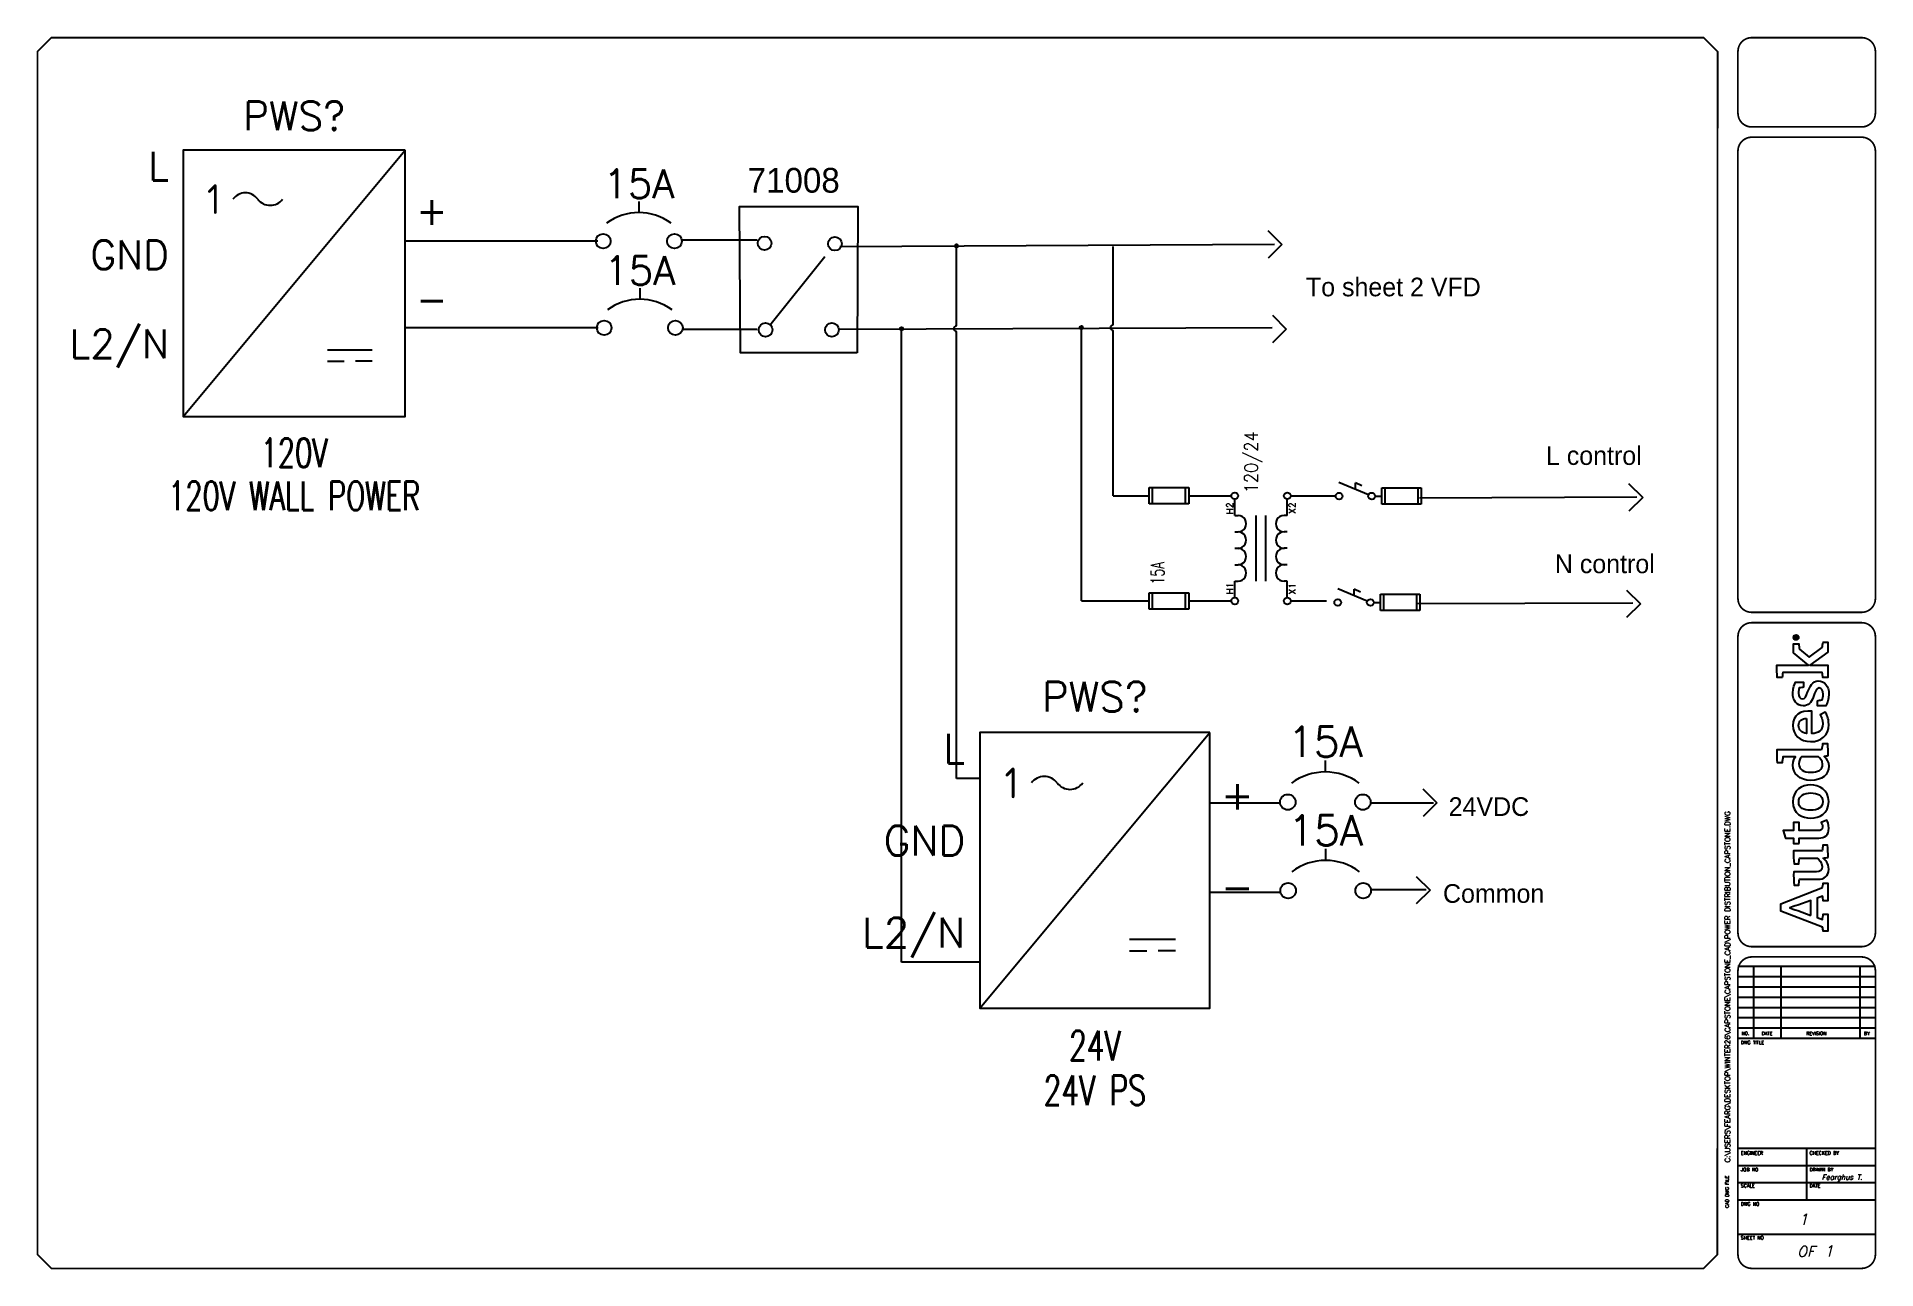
# Model space of a CAD drawing. Header units: inches. Extents: x 0 to 33.5, y 0 to 22.4.
import ezdxf
from ezdxf.enums import TextEntityAlignment as Align

# ---------------------------------------------------------------- set-up
doc = ezdxf.new("R2010")
doc.units = ezdxf.units.IN
doc.header["$MEASUREMENT"] = 0
for name, color, linetype in [('DESC', 150, 'Continuous'), ('LAYER_1', 160, 'Continuous'), ('MISC', 7, 'Continuous'), ('SYMS', 7, 'Continuous'), ('TAGS', 150, 'Continuous'), ('TERMS', 123, 'Continuous'), ('TITLE', 7, 'Continuous'), ('WIRES', 7, 'Continuous')]:
    doc.layers.add(name, color=color, linetype=linetype)
doc.styles.add('ITALIC', font='ITALIC')
doc.styles.add('SIMPLEX', font='SIMPLEX')
doc.styles.add('WD', font='romans.shx')
doc.styles.add('WD_IEC', font='isocp2.shx', dxfattribs={"width": 0.9, "height": 4})

# ---------------------------------------------------------------- blocks, each defined once
blk = doc.blocks.new('AI9-BLK2')
at = {"layer": 'LAYER_1', "color": 7}
blk.add_circle((0, 0), 2.03, dxfattribs=at)
blk.add_open_spline([(1.7, 0), (1.7, -1), (1, -1.8), (0, -1.8), (-1, -1.8), (-1.7, -1), (-1.7, 0), (-1.7, 1), (-1, 1.8), (0, 1.8), (1, 1.8), (1.7, 1), (1.7, 0)], degree=3, knots=[0, 0, 0, 0, 1, 1, 1, 2, 2, 2, 3, 3, 3, 4, 4, 4, 4], dxfattribs=at)
blk = doc.blocks.new('AI9-BLK1')
at = {"layer": 'LAYER_1', "color": 7}
for points, knots in [([(0.7, -1.1), (0.7, -1.1), (0.2, -0.4), (0.2, -0.4), (0.1, -0.2), (0, -0.2), (-0.1, -0.1), (0.3, 0), (0.5, 0.2), (0.5, 0.5), (0.5, 0.8), (0.3, 1.1), (-0.2, 1.1), (-0.2, 1.1), (-0.8, 1.1), (-0.8, 1.1), (-0.8, 1.1), (-0.8, -1.1), (-0.8, -1.1), (-0.8, -1.1), (-0.5, -1.1), (-0.5, -1.1), (-0.5, -1.1), (-0.5, -0.1), (-0.5, -0.1), (-0.4, -0.1), (-0.3, -0.2), (-0.2, -0.3), (-0.2, -0.3), (0.3, -1.1), (0.3, -1.1), (0.3, -1.1), (0.7, -1.1), (0.7, -1.1)], [0, 0, 0, 0, 1, 1, 1, 2, 2, 2, 3, 3, 3, 4, 4, 4, 5, 5, 5, 6, 6, 6, 7, 7, 7, 8, 8, 8, 9, 9, 9, 10, 10, 10, 11, 11, 11, 11]), ([(0.2, 0.5), (0.2, 0.2), (-0.1, 0.1), (-0.3, 0.1), (-0.3, 0.1), (-0.5, 0.1), (-0.5, 0.1), (-0.5, 0.1), (-0.5, 0.8), (-0.5, 0.8), (-0.5, 0.8), (-0.2, 0.8), (-0.2, 0.8), (0.1, 0.8), (0.2, 0.7), (0.2, 0.5)], [0, 0, 0, 0, 1, 1, 1, 2, 2, 2, 3, 3, 3, 4, 4, 4, 5, 5, 5, 5])]:
    blk.add_open_spline(points, degree=3, knots=knots, dxfattribs=at)
blk = doc.blocks.new('LOGO')
for points, knots in [([(35.2, 4.3), (35.2, 4.3), (22.1, 38.1), (22.1, 38.1), (22.1, 38.1), (16.1, 38.1), (16.1, 38.1), (16.1, 38.1), (3.2, 4.3), (3.2, 4.3), (2.2, 4.2), (0.9, 4), (0, 3.7), (0, 3.7), (0, 0), (0, 0), (0, 0), (13.7, 0), (13.7, 0), (13.7, 0), (13.7, 3.7), (13.7, 3.7), (12.4, 4), (10.9, 4.3), (9.5, 4.4), (9.5, 4.4), (11.1, 8.8), (11.1, 8.8), (11.1, 8.8), (26.8, 8.8), (26.8, 8.8), (26.8, 8.8), (28.4, 4.3), (28.4, 4.3), (27, 4.2), (25.8, 4), (24.5, 3.7), (24.5, 3.7), (24.5, 0), (24.5, 0), (24.5, 0), (38.7, 0), (38.7, 0), (38.7, 0), (38.7, 3.7), (38.7, 3.7), (37.9, 3.9), (36, 4.3), (35.2, 4.3)], [0, 0, 0, 0, 1, 1, 1, 2, 2, 2, 3, 3, 3, 4, 4, 4, 5, 5, 5, 6, 6, 6, 7, 7, 7, 8, 8, 8, 9, 9, 9, 10, 10, 10, 11, 11, 11, 12, 12, 12, 13, 13, 13, 14, 14, 14, 15, 15, 15, 16, 16, 16, 16]), ([(12.8, 13.8), (12.8, 13.8), (16.6, 24.3), (16.6, 24.3), (17.8, 27.5), (18.2, 28.8), (18.8, 30.9), (18.8, 30.9), (18.9, 30.9), (18.9, 30.9), (19.6, 28.9), (20, 27.5), (21.1, 24.3), (21.1, 24.3), (24.9, 13.8), (24.9, 13.8), (24.9, 13.8), (12.8, 13.8), (12.8, 13.8)], [0, 0, 0, 0, 1, 1, 1, 2, 2, 2, 3, 3, 3, 4, 4, 4, 5, 5, 5, 6, 6, 6, 6]), ([(70.8, 23.1), (70.8, 23.1), (70.8, 27.7), (70.8, 27.7), (70.8, 27.7), (75.3, 27.7), (75.3, 27.7), (75.3, 27.7), (75.3, 34.3), (75.3, 34.3), (75.3, 34.3), (81.3, 36.2), (81.3, 36.2), (81.3, 36.2), (81.3, 27.7), (81.3, 27.7), (81.3, 27.7), (88, 27.7), (88, 27.7), (88, 27.7), (88, 23.1), (88, 23.1), (88, 23.1), (81.3, 23.1), (81.3, 23.1), (81.3, 23.1), (81.3, 8.4), (81.3, 8.4), (81.3, 5.6), (82.1, 4.3), (84.3, 4.3), (86, 4.3), (87.5, 5.1), (88, 5.5), (88, 5.5), (89.7, 0.9), (89.7, 0.9), (88.7, 0.3), (86.5, -0.7), (83.2, -0.7), (77.6, -0.7), (75.3, 2.4), (75.3, 7.4), (75.3, 7.4), (75.3, 23.1), (75.3, 23.1), (75.3, 23.1), (70.8, 23.1), (70.8, 23.1)], [0, 0, 0, 0, 1, 1, 1, 2, 2, 2, 3, 3, 3, 4, 4, 4, 5, 5, 5, 6, 6, 6, 7, 7, 7, 8, 8, 8, 9, 9, 9, 10, 10, 10, 11, 11, 11, 12, 12, 12, 13, 13, 13, 14, 14, 14, 15, 15, 15, 16, 16, 16, 16]), ([(147.1, 4.7), (147.1, 5.4), (147, 6.1), (147, 6.9), (147, 6.9), (147, 41.1), (147, 41.1), (143.4, 41.2), (139.3, 41), (136.1, 40.7), (136.1, 40.7), (136.1, 37), (136.1, 37), (137.7, 36.8), (139.6, 36.6), (141, 36.4), (141, 36.4), (141, 36.4), (141, 36.4), (141, 36.4), (141, 26.2), (141, 26.2), (140, 27.1), (138, 28.4), (134.3, 28.4), (127.3, 28.4), (122, 22.6), (122, 13.8), (122, 4.5), (126.6, -0.7), (133.4, -0.7), (137.1, -0.7), (139.6, 1.1), (141.3, 3.1), (141.3, 2.1), (141.6, 0.6), (141.8, 0), (145.2, -0.2), (148.7, 0.1), (151.7, 0.4), (151.7, 0.4), (151.7, 4.1), (151.7, 4.1), (150.2, 4.2), (148.4, 4.5), (147.1, 4.7)], [0, 0, 0, 0, 1, 1, 1, 2, 2, 2, 3, 3, 3, 4, 4, 4, 5, 5, 5, 6, 6, 6, 7, 7, 7, 8, 8, 8, 9, 9, 9, 10, 10, 10, 11, 11, 11, 12, 12, 12, 13, 13, 13, 14, 14, 14, 15, 15, 15, 15]), ([(229.4, 4.6), (229.4, 4.6), (221.5, 15.2), (221.5, 15.2), (221.5, 15.2), (228, 23), (228, 23), (229.4, 23.1), (231.3, 23.3), (232.4, 23.6), (232.4, 23.6), (232.4, 27.7), (232.4, 27.7), (232.4, 27.7), (225, 27.7), (225, 27.7), (225, 27.7), (215.2, 15.6), (215.2, 15.6), (215.2, 15.6), (215.2, 41.2), (215.2, 41.2), (211.8, 41.3), (208.2, 41.2), (205.1, 40.9), (205.1, 40.9), (205.1, 36.9), (205.1, 36.9), (206.5, 36.8), (208, 36.6), (209.1, 36.5), (209.1, 36.5), (209.1, 4.5), (209.1, 4.5), (207.8, 4.4), (206.3, 4.2), (205.1, 4), (205.1, 4), (205.1, 0), (205.1, 0), (205.1, 0), (215.2, 0), (215.2, 0), (215.2, 0), (215.2, 14.5), (215.2, 14.5), (215.2, 14.5), (225.6, 0), (225.6, 0), (225.6, 0), (233.7, 0), (233.7, 0), (233.7, 0), (233.7, 3.8), (233.7, 3.8), (232.2, 4.2), (230.6, 4.4), (229.4, 4.6)], [0, 0, 0, 0, 1, 1, 1, 2, 2, 2, 3, 3, 3, 4, 4, 4, 5, 5, 5, 6, 6, 6, 7, 7, 7, 8, 8, 8, 9, 9, 9, 10, 10, 10, 11, 11, 11, 12, 12, 12, 13, 13, 13, 14, 14, 14, 15, 15, 15, 16, 16, 16, 17, 17, 17, 18, 18, 18, 19, 19, 19, 19]), ([(59.7, -0.1), (59.5, 0.6), (59.2, 2.6), (59.1, 3.8), (57.8, 2), (54.9, -0.7), (50.2, -0.7), (44.2, -0.7), (42, 3.1), (42, 8.1), (42, 8.1), (42, 22.9), (42, 22.9), (40.6, 23.2), (38.8, 23.4), (37.3, 23.5), (37.3, 23.5), (37.3, 27.3), (37.3, 27.3), (40.3, 27.6), (44.4, 27.8), (48, 27.6), (48, 27.6), (48, 9.3), (48, 9.3), (48, 6.2), (49.1, 4.5), (52.3, 4.5), (55.8, 4.5), (58.4, 7.9), (59, 8.6), (59, 8.6), (59, 23), (59, 23), (57.8, 23.2), (56, 23.4), (54.6, 23.5), (54.6, 23.5), (54.6, 27.3), (54.6, 27.3), (57.6, 27.7), (61.5, 27.8), (65, 27.7), (65, 27.7), (65, 4.6), (65, 4.6), (66.3, 4.4), (68.1, 4.2), (69.6, 4.1), (69.6, 4.1), (69.6, 0.3), (69.6, 0.3), (66.7, 0), (63, -0.2), (59.7, -0.1)], [0, 0, 0, 0, 1, 1, 1, 2, 2, 2, 3, 3, 3, 4, 4, 4, 5, 5, 5, 6, 6, 6, 7, 7, 7, 8, 8, 8, 9, 9, 9, 10, 10, 10, 11, 11, 11, 12, 12, 12, 13, 13, 13, 14, 14, 14, 15, 15, 15, 16, 16, 16, 17, 17, 17, 18, 18, 18, 18]), ([(104.8, -0.7), (95.2, -0.7), (91.4, 7), (91.4, 13.8), (91.4, 20.6), (95.1, 28.4), (104.6, 28.4), (114.1, 28.4), (118.3, 20.8), (118.3, 14), (118.3, 7.2), (114.2, -0.7), (104.8, -0.7)], [0, 0, 0, 0, 1, 1, 1, 2, 2, 2, 3, 3, 3, 4, 4, 4, 4]), ([(104.5, 23.6), (99.6, 23.6), (97.8, 19.5), (97.8, 14), (97.8, 8.5), (99.9, 4.1), (104.8, 4.1), (109.8, 4.1), (111.8, 8.2), (111.8, 13.8), (111.8, 19.3), (109.5, 23.6), (104.5, 23.6)], [0, 0, 0, 0, 1, 1, 1, 2, 2, 2, 3, 3, 3, 4, 4, 4, 4]), ([(141, 7.6), (140.3, 6.7), (138.2, 4.3), (135, 4.3), (130.5, 4.3), (128.5, 8.1), (128.5, 13.8), (128.5, 19.6), (130.9, 23.5), (135.4, 23.5), (138.3, 23.5), (139.9, 22.3), (141, 21.3), (141, 21.3), (141, 7.6), (141, 7.6)], [0, 0, 0, 0, 1, 1, 1, 2, 2, 2, 3, 3, 3, 4, 4, 4, 5, 5, 5, 5]), ([(167.6, 4.1), (171.4, 4.1), (173.8, 5.5), (175, 6.2), (175, 6.2), (177.1, 2.1), (177.1, 2.1), (175.5, 1.1), (172.6, -0.7), (167.2, -0.7), (158.2, -0.7), (153.3, 5.5), (153.3, 14), (153.3, 22.5), (158.9, 28.4), (166.4, 28.4), (174.6, 28.4), (178.7, 22.5), (177.9, 12.9), (177.9, 12.9), (159.8, 12.9), (159.8, 12.9), (160, 7.9), (162.3, 4.1), (167.6, 4.1)], [0, 0, 0, 0, 1, 1, 1, 2, 2, 2, 3, 3, 3, 4, 4, 4, 5, 5, 5, 6, 6, 6, 7, 7, 7, 8, 8, 8, 8]), ([(172, 17.3), (171.9, 20.8), (170.4, 23.7), (166.3, 23.7), (162.6, 23.7), (160.6, 21.2), (159.9, 17.3), (159.9, 17.3), (172, 17.3), (172, 17.3)], [0, 0, 0, 0, 1, 1, 1, 2, 2, 2, 3, 3, 3, 3]), ([(193.3, 16.4), (190.2, 17.6), (187.8, 18.3), (187.8, 20.5), (187.8, 22.6), (189.9, 23.7), (192.6, 23.7), (194.1, 23.7), (195.6, 23.5), (196.8, 23.1), (196.9, 21.9), (197.1, 20.1), (197.3, 19.6), (197.3, 19.6), (201.3, 19.6), (201.3, 19.6), (201.3, 19.6), (201.3, 26.1), (201.3, 26.1), (200.2, 26.8), (197.1, 28.4), (192.4, 28.4), (186.5, 28.4), (182.2, 25), (182.2, 20.1), (182.2, 15.7), (184.9, 13.4), (189.1, 11.9), (193.4, 10.4), (196.7, 9.3), (196.7, 7.2), (196.7, 5.1), (195, 3.9), (191.4, 3.9), (189.9, 3.9), (188.1, 4.1), (187, 4.6), (186.9, 5.9), (186.6, 7.8), (186.3, 8.4), (186.3, 8.4), (182.3, 8.4), (182.3, 8.4), (182.3, 8.4), (182.3, 1.6), (182.3, 1.6), (182.3, 1.6), (182.3, 1.6), (182.3, 1.6), (184.1, 0.5), (187.5, -0.8), (191.8, -0.8), (198.3, -0.8), (202.4, 2.6), (202.4, 7.8), (202.4, 12.5), (197.8, 14.6), (193.3, 16.4)], [0, 0, 0, 0, 1, 1, 1, 2, 2, 2, 3, 3, 3, 4, 4, 4, 5, 5, 5, 6, 6, 6, 7, 7, 7, 8, 8, 8, 9, 9, 9, 10, 10, 10, 11, 11, 11, 12, 12, 12, 13, 13, 13, 14, 14, 14, 15, 15, 15, 16, 16, 16, 17, 17, 17, 18, 18, 18, 19, 19, 19, 19])]:
    blk.add_open_spline(points, degree=3, knots=knots)
for name, p in [('AI9-BLK2', (237.6, 25.7)), ('AI9-BLK1', (237.8, 25.7))]:
    blk.add_blockref(name, p)
blk = doc.blocks.new('NO_NUM_acade_title')
at = {"layer": 'TITLE'}
for p, q in [((30.594, 22.177), (30.594, 20.781)), ((30.969, 5.531), (33.469, 5.531)), ((31.25, 5.531), (31.25, 4.219)), ((31.75, 5.531), (31.75, 4.219)), ((33.188, 5.531), (33.188, 4.219)), ((30.969, 5.344), (33.469, 5.344)), ((30.969, 5.156), (33.469, 5.156)), ((30.969, 4.969), (33.469, 4.969)), ((30.969, 4.781), (33.469, 4.781)), ((30.969, 4.594), (33.469, 4.594)), ((30.969, 4.406), (33.469, 4.406)), ((30.969, 4.219), (33.469, 4.219)), ((30.594, 0.281), (30.594, 2.214)), ((30.969, 2.219), (33.469, 2.219)), ((32.219, 1.281), (32.219, 2.219)), ((30.969, 1.906), (33.469, 1.906)), ((30.969, 1.594), (33.469, 1.594)), ((30.969, 1.281), (33.469, 1.281)), ((30.969, 0.656), (33.469, 0.656))]:
    blk.add_line(p, q, dxfattribs=at)
at = {"layer": 'TITLE', "const_width": 0.0312}
blk.add_lwpolyline([(30.594, 0.281), (30.594, 22.177), (30.344, 22.427), (0.281, 22.427), (0.031, 22.177), (0.031, 0.281), (0.281, 0.031), (30.344, 0.031)], close=True, dxfattribs=at)
for points in [[(31.219, 22.427, 0.414214), (30.969, 22.177, 0.414214)], [(33.469, 22.177, 0.414214), (33.219, 22.427, 0.414214)], [(30.969, 21.052, 0.414214), (31.219, 20.802, 0.414214)], [(33.219, 20.802, 0.414214), (33.469, 21.052, 0.414214)], [(31.219, 20.615, 0.414214), (30.969, 20.365, 0.414214)], [(33.469, 20.365, 0.414214), (33.219, 20.615, 0.414214)], [(30.969, 12.219, 0.414214), (31.219, 11.969, 0.414214)], [(33.219, 11.969, 0.414214), (33.469, 12.219, 0.414214)], [(31.219, 11.781, 0.414214), (30.969, 11.531, 0.414214)], [(33.469, 11.531, 0.414214), (33.219, 11.781, 0.414214)], [(30.969, 6.135, 0.414214), (31.219, 5.885, 0.414214)], [(33.219, 5.885, 0.414214), (33.469, 6.135, 0.414214)], [(31.219, 5.698, 0.414214), (30.969, 5.448, 0.414214)], [(33.469, 5.448, 0.414214), (33.219, 5.698, 0.414214)], [(30.969, 0.281, 0.414214), (31.219, 0.031, 0.414214)], [(33.219, 0.031, 0.414214), (33.469, 0.281, 0.414214)]]:
    blk.add_lwpolyline(points, format="xyb", dxfattribs=at)
for points in [[(33.219, 22.427), (31.219, 22.427)], [(30.969, 22.177), (30.969, 21.052)], [(33.469, 22.177), (33.469, 21.052)], [(33.219, 20.802), (31.219, 20.802)], [(33.219, 20.615), (31.219, 20.615)], [(30.969, 20.365), (30.969, 12.219)], [(33.469, 20.365), (33.469, 12.219)], [(31.219, 11.969), (33.219, 11.969)], [(31.219, 11.781), (33.219, 11.781)], [(31.219, 5.885), (33.219, 5.885)], [(31.219, 5.698), (33.219, 5.698)], [(30.969, 5.448), (30.969, 0.281)], [(33.469, 5.448), (33.469, 0.281)], [(31.219, 0.031), (33.219, 0.031)]]:
    blk.add_lwpolyline(points, dxfattribs=at)
at = {"layer": 'TITLE', "color": 7, "const_width": 0.0312}
for points in [[(30.969, 11.531), (30.969, 6.135)], [(33.469, 11.531), (33.469, 6.135)]]:
    blk.add_lwpolyline(points, dxfattribs=at)
at = {"xscale": 0.02250000000000085, "yscale": 0.02250000000000085, "zscale": 0.02250000000000085, "rotation": 90}
blk.add_blockref('LOGO', (32.605, 6.167), dxfattribs=at)
at = {"layer": 'TITLE', "color": 1, "style": 'SIMPLEX'}
for s, p in [('DWG TITLE', (31.021, 4.109)), ('ENGINEER', (31.021, 2.099)), ('CHECKED BY', (32.271, 2.099)), ('JOB NO', (31.021, 1.797)), ('DRAWN BY', (32.271, 1.797)), ('SCALE', (31.021, 1.505)), ('DATE', (32.271, 1.505)), ('DWG NO', (31.021, 1.172)), ('SHEET NO', (31.021, 0.557))]:
    blk.add_text(s, height=0.0625, dxfattribs=at).set_placement(p)
at = {"layer": 'TITLE', "color": 1}
for s, height, style, p in [('NO.', 0.0625, 'SIMPLEX', (31.104, 4.307)), ('DATE', 0.0625, 'SIMPLEX', (31.5, 4.307)), ('REVISION', 0.0625, 'SIMPLEX', (32.396, 4.307)), ('BY', 0.0625, 'SIMPLEX', (33.313, 4.307)), ('OF', 0.1875, 'ITALIC', (32.208, 0.339))]:
    blk.add_text(s, height=height, dxfattribs=dict(at, style=style)).set_placement(p, align=Align.MIDDLE)
at = {"layer": 'TITLE', "color": 1, "style": 'SIMPLEX'}
blk.add_text('CAD DWG FILE', height=0.0625, rotation=90, dxfattribs=at).set_placement((30.802, 1.13))
at = {"layer": 'TITLE', "color": 1, "style": 'ITALIC'}
for tag, height, p in [('TITLE#1', 0.125, (32.156, 3.406)), ('TITLE#2', 0.125, (32.156, 3.204)), ('TITLE#3', 0.125, (32.156, 3.001)), ('TITLE#4', 0.125, (32.156, 2.799)), ('DWG#', 0.2, (32.156, 0.826))]:
    blk.add_attdef(tag, text='', height=height, dxfattribs=at).set_placement(p, align=Align.CENTER)
at = {"layer": 'TITLE', "color": 1, "style": 'SIMPLEX'}
blk.add_attdef('CAD#', (30.826, 1.958), '', height=0.0938, rotation=90, dxfattribs=at)
at = {"layer": 'TITLE', "color": 1}
for tag, p, height, style in [('ENGINEER', (31.237, 1.958), 0.0938, 'ITALIC'), ('CHKDBY', (32.424, 1.958), 0.0938, 'ITALIC'), ('JOB#', (31.464, 1.644), 0.0938, 'SIMPLEX'), ('DRAWNBY', (32.494, 1.644), 0.0938, 'ITALIC'), ('SCALE', (31.353, 1.344), 0.0938, 'SIMPLEX'), ('DATE', (32.408, 1.344), 0.0938, 'SIMPLEX'), ('SHTS', (32.532, 0.25), 0.2, 'ITALIC')]:
    blk.add_attdef(tag, p, '', height=height, dxfattribs=dict(at, style=style))
at = {"layer": 'TITLE', "color": 1, "style": 'ITALIC'}
blk.add_attdef('SH#', text='', height=0.2, dxfattribs=at).set_placement((31.881, 0.25), align=Align.RIGHT)
at = {"layer": 'TITLE', "color": 7, "flags": 9}
blk.add_attdef('WD_TB', (31.219, 0.031), '', height=0.125, dxfattribs=at)
blk = doc.blocks.new('HCB1')
blk.add_line((0, 0.1727), (0, 0.1265))
for centre in [(-0.1553, 0), (0.1553, 0)]:
    blk.add_circle(centre, 0.0322)
blk.add_arc((0, -0.1094), 0.2344, 53.1301, 126.8699)
at = {"style": 'WD', "width": 0.7}
for tag, p in [('INST', (0, 0.8258)), ('LOC', (0, 0.6562)), ('DESC1', (0, 0.5)), ('DESC2', (0, 0.3438)), ('RATING1', (0, -0.1875)), ('XREF', (0, -0.3438))]:
    blk.add_attdef(tag, text='', height=0.125, dxfattribs=at).set_placement(p, align=Align.CENTER)
at = {"style": 'WD'}
blk.add_attdef('TAG1', text='', height=0.125, dxfattribs=at).set_placement((0, 0.1875), align=Align.CENTER)
for tag, p in [('X2LINK', (0, 0.2188)), ('X8LINK', (0, 0))]:
    blk.add_attdef(tag, p, '', height=0.01, dxfattribs=at)
for tag, p, height, flags in [('FAMILY', (0.2047, 0.1523), 0.01, 9), ('CONTACT', (0.2047, 0.1326), 0.01, 9), ('X4TERM01', (-0.1875, 0), 0.0125, 1), ('X1TERM02', (0.1875, 0), 0.0125, 1)]:
    blk.add_attdef(tag, p, '', height=height, dxfattribs=dict(at, flags=flags))
at = {"linetype": 'Continuous', "style": 'WD', "flags": 9}
for tag, p in [('MFG', (0.2278, 0.0887)), ('CAT', (0.2297, 0.1082)), ('ASSYCODE', (0.2188, 0.0625))]:
    blk.add_attdef(tag, text='', height=0.01, dxfattribs=at).set_placement(p, align=Align.CENTER)
at = {"linetype": 'Continuous', "style": 'WD', "flags": 8}
blk.add_attdef('TERM01', text='', height=0.125, dxfattribs=at).set_placement((-0.25, -0.0314), align=Align.TOP_RIGHT)
blk.add_attdef('TERM02', text='', height=0.125, dxfattribs=at).set_placement((0.25, -0.0314), align=Align.TOP_LEFT)
blk = doc.blocks.new('HPW1_1PH')
for p, q in [((0, -0.9674), (0.9674, 0.1935)), ((0.6293, -0.6769), (0.823, -0.6769)), ((0.6293, -0.7253), (0.702, -0.7253)), ((0.823, -0.7253), (0.7504, -0.7253))]:
    blk.add_line(p, q)
blk.add_lwpolyline([(0.9674, 0.1935), (0, 0.1935), (0, -0.9674), (0.9674, -0.9674)], close=True)
for centre, start, end in [((0.2709, -0.0598), 36.8699, 143.1301), ((0.3793, 0.0214), 216.8699, 323.1301)]:
    blk.add_arc(centre, 0.0677, start, end)
at = {"style": 'WD_IEC'}
blk.add_text('1', height=0.13, dxfattribs=at).set_placement((0.1625, -0.0192), align=Align.MIDDLE_RIGHT)
at = {"style": 'WD', "width": 0.7}
for tag, p in [('INST', (0.4837, 0.6562)), ('LOC', (0.4837, 0.4688)), ('RATING1', (0.4837, -1.1875)), ('DESC1', (0.4837, -1.375)), ('DESC2', (0.4837, -1.5625)), ('DESC3', (0.4837, -1.75))]:
    blk.add_attdef(tag, text='', height=0.125, dxfattribs=at).set_placement(p, align=Align.CENTER)
at = {"style": 'WD'}
blk.add_attdef('TAG1', text='', height=0.125, dxfattribs=at).set_placement((0.4837, 0.2812), align=Align.CENTER)
at = {"style": 'WD', "flags": 8}
for tag, p in [('TERM01', (-0.0619, 0.0619)), ('TERM02', (-0.0619, -0.3248)), ('TERM03', (-0.0619, -0.712))]:
    blk.add_attdef(tag, text='', height=0.125, dxfattribs=at).set_placement(p, align=Align.RIGHT)
at = {"style": 'WD', "flags": 9}
for tag, p in [('MFG', (0.4837, 0.1598)), ('ASSYCODE', (0.4837, 0.1136)), ('FAMILY', (0.4837, 0.0895)), ('CAT', (0.4837, 0.1378))]:
    blk.add_attdef(tag, text='', height=0.0155, dxfattribs=at).set_placement(p, align=Align.CENTER)
at = {"style": 'WD'}
for tag, p, height, flags in [('X4TERM01', (0, 0), 0.0193, 1), ('TERM04', (1.0142, -0.1316), 0.125, 8), ('X1TERM04', (0.9674, -0.1935), 0.0193, 1), ('X4TERM02', (0, -0.3867), 0.0193, 1), ('TERM05', (1.0142, -0.5185), 0.125, 8), ('X1TERM05', (0.9674, -0.5804), 0.0193, 1), ('X4TERM03', (0, -0.7739), 0.0193, 1)]:
    blk.add_attdef(tag, p, '', height=height, dxfattribs=dict(at, flags=flags))
blk = doc.blocks.new('HXF1')
for p, q in [((-0.469, 0), (-0.312, 0)), ((-0.312, 0), (-0.312, -0.031)), ((-0.156, 0), (-0.156, -0.031)), ((0, 0), (0, -0.031)), ((0.156, 0), (0.156, -0.031)), ((0.312, 0), (0.467, 0)), ((0.312, 0), (0.312, -0.031)), ((-0.312, -0.203), (0.312, -0.203)), ((-0.312, -0.297), (0.312, -0.297)), ((-0.469, -0.5), (-0.312, -0.5)), ((-0.312, -0.5), (-0.312, -0.469)), ((-0.156, -0.5), (-0.156, -0.469)), ((0, -0.5), (0, -0.469)), ((0.156, -0.5), (0.156, -0.469)), ((0.312, -0.5), (0.312, -0.469)), ((0.312, -0.5), (0.467, -0.5))]:
    blk.add_line(p, q)
for centre in [(-0.501, 0), (0.499, 0), (-0.501, -0.5), (0.499, -0.5)]:
    blk.add_circle(centre, 0.0322)
for centre, start, end in [((-0.234, -0.031), 180, 0.001), ((-0.078, -0.031), 180, 0.001), ((0.078, -0.031), 180, 0.001), ((0.234, -0.031), 180, 0.001), ((-0.234, -0.469), 0.001, 180.002), ((-0.078, -0.469), 0.001, 180.002), ((0.078, -0.469), 0.001, 180.002), ((0.234, -0.469), 0.001, 180.002)]:
    blk.add_arc(centre, 0.0781, start, end)
at = {"style": 'WD', "width": 0.7}
for tag, p in [('INST', (-0.591, 0.006)), ('LOC', (-0.591, -0.164)), ('DESC1', (-0.591, -0.32)), ('DESC2', (-0.591, -0.476))]:
    blk.add_attdef(tag, text='', height=0.125, dxfattribs=at).set_placement(p, align=Align.RIGHT)
at = {"linetype": 'Continuous', "style": 'WD', "flags": 8}
for tag, p in [('TERM03', (-0.031, 0.016)), ('TERM02', (0.438, 0.016))]:
    blk.add_attdef(tag, text='', height=0.125, dxfattribs=at).set_placement(p, align=Align.RIGHT)
at = {"style": 'WD'}
for tag, p, height, flags in [('X4TERM01', (-0.533, 0), 0.0125, 1), ('X2TERM01', (-0.501, 0.032), 0.0125, 1), ('X2TERM03', (0, 0.009), 0.0125, 1), ('X2TERM02', (0.499, 0.032), 0.0125, 1), ('X1TERM02', (0.531, 0), 0.0125, 1), ('FAMILY', (0.46, -0.247), 0.01, 9), ('X4TERM04', (-0.533, -0.5), 0.0125, 1), ('X8TERM04', (-0.501, -0.532), 0.0125, 1), ('X8TERM06', (0, -0.507), 0.0125, 1), ('X8TERM05', (0.499, -0.532), 0.0125, 1), ('X1TERM05', (0.531, -0.5), 0.0125, 1)]:
    blk.add_attdef(tag, p, '', height=height, dxfattribs=dict(at, flags=flags))
at = {"linetype": 'Continuous', "style": 'WD', "flags": 8}
blk.add_attdef('TERM01', (-0.438, 0.016), '', height=0.125, dxfattribs=at)
at = {"style": 'WD'}
blk.add_attdef('TAG1', (0.524, -0.219), '', height=0.125, dxfattribs=at)
at = {"linetype": 'Continuous', "style": 'WD', "flags": 9}
for tag, p in [('ASSYCODE', (0.487, -0.313)), ('MFG', (0.484, -0.295)), ('CAT', (0.485, -0.275))]:
    blk.add_attdef(tag, text='', height=0.01, dxfattribs=at).set_placement(p, align=Align.CENTER)
at = {"style": 'WD', "width": 0.7}
blk.add_attdef('RATING1', (0.556, -0.375), '', height=0.125, dxfattribs=at)
at = {"linetype": 'Continuous', "style": 'WD', "flags": 8}
for tag, p in [('TERM06', (-0.031, -0.516)), ('TERM05', (0.438, -0.516))]:
    blk.add_attdef(tag, text='', height=0.125, dxfattribs=at).set_placement(p, align=Align.TOP_RIGHT)
blk.add_attdef('TERM04', text='', height=0.125, dxfattribs=at).set_placement((-0.438, -0.516), align=Align.TOP_LEFT)
blk = doc.blocks.new('VFU1')
for p, q in [((-0.078, -0.188), (-0.078, 0.188)), ((-0.078, 0.188), (0.078, 0.188)), ((0.078, 0.188), (0.078, -0.188)), ((-0.078, 0.156), (0.078, 0.156)), ((-0.078, -0.156), (0.078, -0.156)), ((0.078, -0.188), (-0.078, -0.188))]:
    blk.add_line(p, q)
at = {"style": 'WD', "width": 0.7}
for tag, p in [('INST', (0.156, 0.359)), ('LOC', (0.156, 0.203)), ('TAG1', (0.156, 0.047)), ('DESC1', (0.156, -0.172)), ('DESC2', (0.156, -0.328)), ('DESC3', (0.156, -0.484))]:
    blk.add_attdef(tag, p, '', height=0.125, dxfattribs=at)
at = {"linetype": 'Continuous', "style": 'WD', "width": 0.7, "flags": 8}
blk.add_attdef('TERM01', text='', height=0.1, dxfattribs=at).set_placement((-0.055, 0.207), align=Align.RIGHT)
at = {"color": 7, "style": 'WD', "flags": 1}
for tag, p in [('X2TERM01', (0, 0.188)), ('X8TERM02', (0, -0.188))]:
    blk.add_attdef(tag, p, '', height=0.0109, dxfattribs=at)
at = {"color": 7, "style": 'WD'}
for tag, p in [('X4LINK', (-0.125, 0)), ('X1LINK', (0.141, 0))]:
    blk.add_attdef(tag, p, '', height=0.01, dxfattribs=at)
at = {"style": 'WD', "width": 0.7}
blk.add_attdef('RATING1', text='', height=0.0938, rotation=90, dxfattribs=at).set_placement((0, 0), align=Align.MIDDLE_CENTER)
at = {"linetype": 'Continuous', "style": 'WD', "flags": 9}
blk.add_attdef('ASSYCODE', text='', height=0.01, dxfattribs=at).set_placement((-0.098, -0.108), align=Align.CENTER)
at = {"style": 'WD', "flags": 9}
blk.add_attdef('FAMILY', text='', height=0.01, dxfattribs=at).set_placement((-0.08, -0.036), align=Align.RIGHT)
at = {"linetype": 'Continuous', "style": 'WD', "flags": 9}
for tag, p in [('MFG', (-0.08, -0.088)), ('CAT', (-0.08, -0.073))]:
    blk.add_attdef(tag, text='', height=0.01, dxfattribs=at).set_placement(p, align=Align.RIGHT)
at = {"linetype": 'Continuous', "style": 'WD', "width": 0.7, "flags": 8}
blk.add_attdef('TERM02', text='', height=0.1, dxfattribs=at).set_placement((-0.041, -0.213), align=Align.TOP_RIGHT)
blk = doc.blocks.new('VFU2')
for p, q in [((-0.078, -0.188), (-0.078, 0.188)), ((-0.078, 0.188), (0.078, 0.188)), ((0.078, 0.188), (0.078, -0.188)), ((-0.078, 0.156), (0.078, 0.156)), ((-0.078, -0.156), (0.078, -0.156)), ((0.078, -0.188), (-0.078, -0.188))]:
    blk.add_line(p, q)
at = {"style": 'WD', "width": 0.7}
for tag, p in [('INST', (0.156, 0.359)), ('LOC', (0.156, 0.203)), ('TAG2', (0.156, 0.047)), ('DESC1', (0.156, -0.172)), ('DESC2', (0.156, -0.328)), ('DESC3', (0.156, -0.484))]:
    blk.add_attdef(tag, p, '', height=0.125, dxfattribs=at)
at = {"linetype": 'Continuous', "style": 'WD', "width": 0.7, "flags": 8}
blk.add_attdef('TERM01', text='', height=0.1, dxfattribs=at).set_placement((-0.055, 0.207), align=Align.RIGHT)
at = {"color": 7, "style": 'WD', "flags": 1}
for tag, p in [('X2TERM01', (0, 0.188)), ('X8TERM02', (0, -0.188))]:
    blk.add_attdef(tag, p, '', height=0.01, dxfattribs=at)
at = {"linetype": 'Continuous', "style": 'WD', "flags": 9}
for tag, p in [('ASSYCODE', (-0.156, 0.063)), ('MFG', (-0.156, -0.105)), ('CAT', (-0.156, -0.085))]:
    blk.add_attdef(tag, text='', height=0.01, dxfattribs=at).set_placement(p, align=Align.CENTER)
at = {"color": 7, "style": 'WD'}
for tag, p in [('X4LINK', (-0.125, 0)), ('X1LINK', (0.141, 0))]:
    blk.add_attdef(tag, p, '', height=0.01, dxfattribs=at)
at = {"style": 'WD', "width": 0.7}
blk.add_attdef('RATING1', text='', height=0.0938, rotation=90, dxfattribs=at).set_placement((0, 0), align=Align.MIDDLE_CENTER)
at = {"style": 'WD', "flags": 9}
blk.add_attdef('FAMILY', text='', height=0.01, dxfattribs=at).set_placement((-0.08, -0.036), align=Align.RIGHT)
at = {"linetype": 'Continuous', "style": 'WD', "width": 0.7, "flags": 8}
blk.add_attdef('TERM02', text='', height=0.1, dxfattribs=at).set_placement((-0.041, -0.213), align=Align.TOP_RIGHT)
blk = doc.blocks.new('HDS21F')
for p, q in [((0.126, 0.013), (-0.156, 0.13)), ((0, 0.065), (0, 0.125)), ((0.062, 0.099), (0, 0.125)), ((0.188, 0), (0.25, 0)), ((0.25, -0.078), (0.25, 0.078)), ((0.25, 0.078), (0.625, 0.078)), ((0.281, 0.078), (0.281, -0.078)), ((0.594, 0.078), (0.594, -0.078)), ((0.625, 0.078), (0.625, -0.078)), ((0.625, -0.078), (0.25, -0.078))]:
    blk.add_line(p, q)
for centre in [(-0.155, 0), (0.155, 0)]:
    blk.add_circle(centre, 0.0322)
at = {"style": 'WD', "width": 0.7}
for tag, p in [('INST', (0, 0.625)), ('LOC', (0, 0.469)), ('RATING1', (0, 0.156)), ('XREF', (0, -0.236)), ('DESC1', (0, -0.406)), ('DESC2', (0, -0.563))]:
    blk.add_attdef(tag, text='', height=0.125, dxfattribs=at).set_placement(p, align=Align.CENTER)
at = {"style": 'WD'}
blk.add_attdef('TAG2', text='', height=0.125, dxfattribs=at).set_placement((0, 0.312), align=Align.CENTER)
for tag, p in [('X2LINK', (0, 0.188)), ('X8LINK', (0, -0.016))]:
    blk.add_attdef(tag, p, '', height=0.01, dxfattribs=at)
for tag, p, height, flags in [('X4TERM01', (-0.188, 0), 0.0125, 1), ('FAMILY', (0.206, 0.131), 0.01, 9), ('CONTACT', (0.206, 0.111), 0.01, 9), ('X1TERM02', (0.625, 0), 0.0125, 1)]:
    blk.add_attdef(tag, p, '', height=height, dxfattribs=dict(at, flags=flags))
at = {"style": 'WD', "width": 0.7}
blk.add_attdef('RATING2', text='', height=0.125, dxfattribs=at).set_placement((0.438, 0), align=Align.MIDDLE)
at = {"linetype": 'Continuous', "style": 'WD', "flags": 8}
blk.add_attdef('TERM01', text='', height=0.125, dxfattribs=at).set_placement((-0.25, -0.031), align=Align.TOP_RIGHT)
blk.add_attdef('TERM02', text='', height=0.125, dxfattribs=at).set_placement((0.688, -0.031), align=Align.TOP_LEFT)
blk = doc.blocks.new('WDDOT')
for radius in [0.03, 0.0187, 0.00929]:
    blk.add_circle((0, 0), radius)

msp = doc.modelspace()

# ---------------------------------------------------------------- linework, layer by layer
for p, q in [((11.75, 18.75), (13.125, 18.75)), ((22.672, 18.664), (22.422, 18.914)), ((22.422, 18.914), (22.672, 18.664)), ((13.355, 17.194), (14.355, 18.444)), ((22.672, 18.664), (22.422, 18.414)), ((11.75, 17.125), (13.125, 17.125)), ((22.5, 17.375), (22.75, 17.125)), ((22.75, 17.125), (22.5, 16.875)), ((29.236, 14.06), (28.986, 14.31)), ((28.986, 14.31), (29.236, 14.06)), ((29.236, 14.06), (28.986, 13.81)), ((19.024, 12.177), (19.649, 12.177)), ((28.943, 12.375), (29.193, 12.125)), ((29.193, 12.125), (28.943, 11.875)), ((25.491, 8.504), (25.241, 8.754)), ((25.241, 8.754), (25.491, 8.504)), ((21.375, 8.5), (22.625, 8.5)), ((25.431, 8.495), (24.306, 8.495)), ((25.491, 8.504), (25.241, 8.254)), ((25.116, 7.162), (25.366, 6.912)), ((21.375, 6.875), (22.625, 6.875)), ((25.298, 6.917), (24.298, 6.917)), ((25.366, 6.912), (25.116, 6.662))]:
    msp.add_line(p, q)
msp.add_lwpolyline([(14.942, 16.691), (12.817, 16.691), (12.804, 19.356), (14.955, 19.356)], close=True)
for centre in [(13.258, 18.685), (14.537, 18.676), (13.276, 17.11), (14.483, 17.11)]:
    msp.add_circle(centre, 0.125)
at = {"layer": 'WIRES'}
for p, q in [((10.221, 18.723), (6.718, 18.723)), ((14.625, 18.625), (22.534, 18.67)), ((16.75, 17.182), (16.75, 18.637)), ((19.601, 17.2), (19.601, 18.625)), ((10.23, 17.146), (6.718, 17.146)), ((14.625, 17.125), (22.493, 17.15)), ((15.75, 5.602), (15.75, 17.129)), ((16.75, 8.948), (16.75, 17.082)), ((19.024, 12.177), (19.024, 17.15)), ((19.601, 14.09), (19.601, 17.1)), ((19.601, 14.09), (20.259, 14.09)), ((20.976, 14.09), (21.756, 14.09)), ((23.24, 14.084), (22.831, 14.084)), ((23.65, 14.084), (23.24, 14.084)), ((25.176, 14.051), (29.131, 14.074)), ((19.649, 12.177), (20.259, 12.177)), ((20.976, 12.177), (21.756, 12.177)), ((23.484, 12.173), (22.831, 12.173)), ((25.125, 12.13), (29.059, 12.143)), ((17.175, 8.948), (16.75, 8.948)), ((17.175, 5.602), (15.75, 5.602))]:
    msp.add_line(p, q, dxfattribs=at)
for centre in [(16.75, 17.132), (19.601, 17.15)]:
    msp.add_arc(centre, 0.05, 90, 270, dxfattribs=at)

# ---------------------------------------------------------------- block references
ref = msp.add_blockref('NO_NUM_acade_title', (0, 0))
ref.add_attrib('SHTS', '1', (32.532, 0.25), dxfattribs={"layer": 'TITLE', "color": 1, "height": 0.2, "style": 'ITALIC'})
ref.add_attrib('DWG#', '1', dxfattribs={"layer": 'TITLE', "color": 1, "height": 0.2, "style": 'ITALIC'}).set_placement((32.156, 0.826), align=Align.CENTER)
ref.add_attrib('DRAWNBY', 'Fearghus T.', (32.494, 1.644), dxfattribs={"layer": 'TITLE', "color": 1, "height": 0.09375, "style": 'ITALIC'})
ref.add_attrib('CAD#', 'C:\\USERS\\FEARG\\DESKTOP\\WINTER26\\CAPSTONE\\CAPSTONE_CAD\\POWER DISTRIBUTION_CAPSTONE.DWG', (30.826, 1.958), dxfattribs={"layer": 'TITLE', "color": 1, "height": 0.09375, "rotation": 90, "style": 'SIMPLEX'})
at = {"layer": 'SYMS'}
ref = msp.add_blockref('HPW1_1PH', (2.68, 19.569), dxfattribs=dict(at, xscale=4.174214478906762, yscale=4.174214478906762, zscale=4.174214478906762))
ref.add_attrib('TERM01', 'L', dxfattribs={"layer": 'TERMS', "height": 0.522, "style": 'WD', "flags": 8}).set_placement((2.421, 19.828), align=Align.RIGHT)
ref.add_attrib('TERM02', 'GND', dxfattribs={"layer": 'TERMS', "height": 0.5218, "style": 'WD', "flags": 8}).set_placement((2.421, 18.214), align=Align.RIGHT)
ref.add_attrib('TERM03', 'L2/N', dxfattribs={"layer": 'TERMS', "height": 0.5218, "style": 'WD', "flags": 8}).set_placement((2.421, 16.597), align=Align.RIGHT)
ref.add_attrib('TERM04', '+', (6.913, 19.02), dxfattribs={"layer": 'TERMS', "height": 0.522, "style": 'WD', "flags": 8})
ref.add_attrib('TERM05', '-', (6.913, 17.405), dxfattribs={"layer": 'TERMS', "height": 0.522, "style": 'WD', "flags": 8})
ref.add_attrib('TAG1', 'PWS?', dxfattribs={"layer": 'TAGS', "height": 0.5218, "style": 'WD'}).set_placement((4.699, 20.743), align=Align.CENTER)
ref.add_attrib('DESC1', '120V WALL POWER', dxfattribs={"layer": 'DESC', "height": 0.52178, "style": 'WD', "width": 0.7}).set_placement((4.699, 13.83), align=Align.CENTER)
ref.add_attrib('RATING1', '120V', dxfattribs={"layer": 'MISC', "height": 0.5218, "style": 'WD', "width": 0.7}).set_placement((4.699, 14.612), align=Align.CENTER)
ref = msp.add_blockref('HCB1', (10.97, 18.723), dxfattribs=dict(at, xscale=4.174214478906762, yscale=4.174214478906762, zscale=4.174214478906762))
ref.add_attrib('TAG1', '15A', dxfattribs={"layer": 'TAGS', "height": 0.5218, "style": 'WD'}).set_placement((10.97, 19.506), align=Align.CENTER)
ref = msp.add_blockref('HCB1', (10.987, 17.146), dxfattribs=dict(at, xscale=4.174214478906762, yscale=4.174214478906762, zscale=4.174214478906762))
ref.add_attrib('TAG1', '15A', dxfattribs={"layer": 'TAGS', "height": 0.5218, "style": 'WD'}).set_placement((10.987, 17.928), align=Align.CENTER)
for p in [(16.75, 18.637), (15.75, 17.129), (19.024, 17.15)]:
    msp.add_blockref('WDDOT', p, dxfattribs=at)
ref = msp.add_blockref('HXF1', (21.813, 13.134), dxfattribs=dict(at, xscale=1.912701010228298, yscale=1.912701010228298, zscale=1.912701010228298, rotation=90))
ref.add_attrib('TERM04', 'X1', dxfattribs={"layer": 'TERMS', "linetype": 'Continuous', "height": 0.1195, "rotation": 90, "style": 'WD', "flags": 8}).set_placement((22.799, 12.297), align=Align.TOP_LEFT)
ref.add_attrib('TERM05', 'X2', dxfattribs={"layer": 'TERMS', "linetype": 'Continuous', "height": 0.1195, "rotation": 90, "style": 'WD', "flags": 8}).set_placement((22.799, 13.97), align=Align.TOP_RIGHT)
ref.add_attrib('TAG1', '120/24', (22.231, 14.137), dxfattribs={"layer": 'TAGS', "height": 0.2391, "rotation": 90, "style": 'WD', "width": 0.9})
ref.add_attrib('TERM02', 'H2', dxfattribs={"layer": 'TERMS', "linetype": 'Continuous', "height": 0.1195, "rotation": 90, "style": 'WD', "flags": 8}).set_placement((21.783, 13.97), align=Align.RIGHT)
ref.add_attrib('TERM01', 'H1', (21.783, 12.297), dxfattribs={"layer": 'TERMS', "linetype": 'Continuous', "height": 0.1195, "rotation": 90, "style": 'WD', "flags": 8})
at = {"layer": 'SYMS', "xscale": 1.912701010228298, "yscale": 1.912701010228298, "zscale": 1.912701010228298, "rotation": 90}
msp.add_blockref('VFU2', (20.617, 14.09), dxfattribs=at)
at = {"layer": 'SYMS', "xscale": 1.912701010228298, "yscale": 1.912701010228298, "zscale": 1.912701010228298}
for p in [(24.008, 14.084), (23.984, 12.149)]:
    msp.add_blockref('HDS21F', p, dxfattribs=at)
at = {"layer": 'SYMS'}
ref = msp.add_blockref('VFU1', (20.617, 12.177), dxfattribs=dict(at, xscale=1.912701010228298, yscale=1.912701010228298, zscale=1.912701010228298, rotation=90))
ref.add_attrib('TAG1', '15A', (20.528, 12.476), dxfattribs={"layer": 'TAGS', "height": 0.2391, "rotation": 90, "style": 'WD', "width": 0.7})
ref = msp.add_blockref('HPW1_1PH', (17.175, 8.948), dxfattribs=dict(at, xscale=4.323627172140172, yscale=4.323627172140172, zscale=4.323627172140172))
ref.add_attrib('TERM01', 'L', dxfattribs={"layer": 'TERMS', "height": 0.54, "style": 'WD', "flags": 8}).set_placement((16.908, 9.216), align=Align.RIGHT)
ref.add_attrib('TERM02', 'GND', dxfattribs={"layer": 'TERMS', "height": 0.5405, "style": 'WD', "flags": 8}).set_placement((16.908, 7.544), align=Align.RIGHT)
ref.add_attrib('TERM03', 'L2/N', dxfattribs={"layer": 'TERMS', "height": 0.5405, "style": 'WD', "flags": 8}).set_placement((16.908, 5.87), align=Align.RIGHT)
ref.add_attrib('TERM04', '+', (21.561, 8.379), dxfattribs={"layer": 'TERMS', "height": 0.54, "style": 'WD', "flags": 8})
ref.add_attrib('TERM05', '-', (21.561, 6.706), dxfattribs={"layer": 'TERMS', "height": 0.54, "style": 'WD', "flags": 8})
ref.add_attrib('TAG1', 'PWS?', dxfattribs={"layer": 'TAGS', "height": 0.5405, "style": 'WD'}).set_placement((19.267, 10.164), align=Align.CENTER)
ref.add_attrib('DESC1', '24V PS', dxfattribs={"layer": 'DESC', "height": 0.5405, "style": 'WD', "width": 0.7}).set_placement((19.267, 3.003), align=Align.CENTER)
ref.add_attrib('RATING1', '24V', dxfattribs={"layer": 'MISC', "height": 0.5405, "style": 'WD', "width": 0.7}).set_placement((19.267, 3.814), align=Align.CENTER)
ref = msp.add_blockref('HCB1', (23.461, 8.515), dxfattribs=dict(at, xscale=4.395277619585349, yscale=4.395277619585349, zscale=4.395277619585349))
ref.add_attrib('TAG1', '15A', dxfattribs={"layer": 'TAGS', "height": 0.5494, "style": 'WD'}).set_placement((23.461, 9.34), align=Align.CENTER)
ref = msp.add_blockref('HCB1', (23.467, 6.904), dxfattribs=dict(at, xscale=4.395277619585349, yscale=4.395277619585349, zscale=4.395277619585349))
ref.add_attrib('TAG1', '15A', dxfattribs={"layer": 'TAGS', "height": 0.5494, "style": 'WD'}).set_placement((23.467, 7.728), align=Align.CENTER)

# ---------------------------------------------------------------- texts
for s, height, p in [('71008', 0.4507, (12.95, 19.606)), ('To sheet 2 VFD', 0.33976, (23.108, 17.72)), ('L control', 0.3398, (27.475, 14.652)), ('N control', 0.3398, (27.637, 12.682)), ('24VDC', 0.3398, (25.705, 8.264)), ('Common', 0.3398, (25.602, 6.683))]:
    msp.add_text(s, height=height).set_placement(p)

doc.saveas('drawing.dxf')
